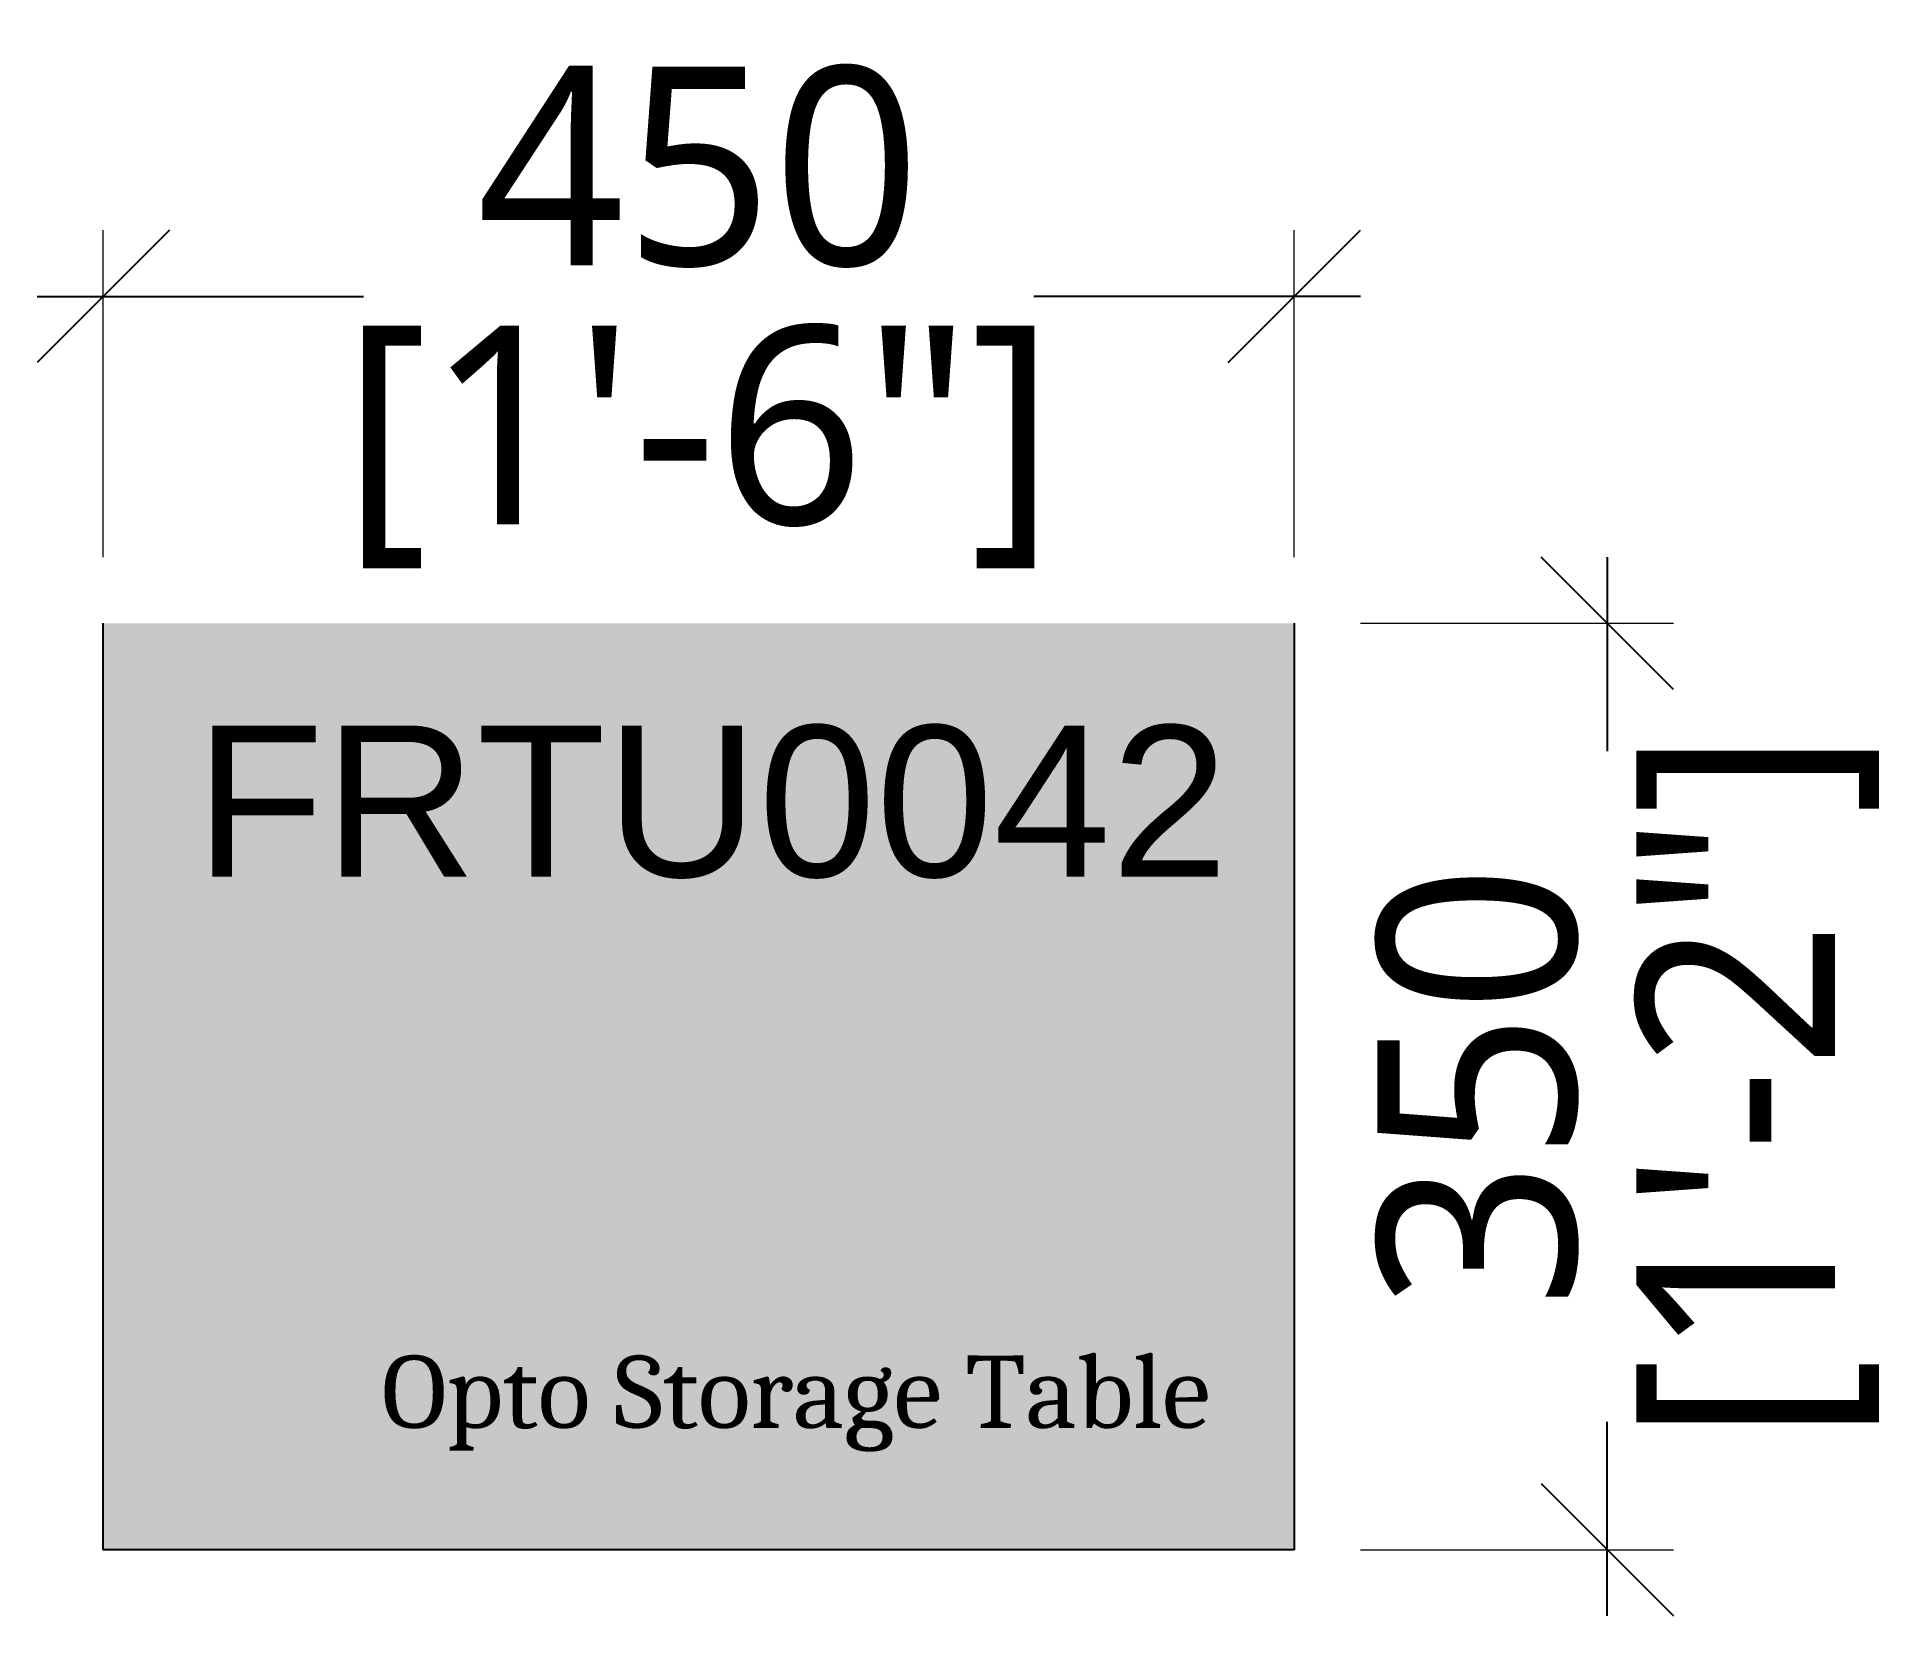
# Model space of a CAD drawing. Header units: millimetres. Extents: x 44524 to 45224, y 302457 to 303054.
import ezdxf

# ---------------------------------------------------------------- set-up
doc = ezdxf.new("R2010")
doc.units = ezdxf.units.MM
doc.layers.add('dimension', color=7, linetype='Continuous', lineweight=0)
doc.layers.add('TEXT', color=7, linetype='Continuous')
doc.styles.add('arial', font='Cambria Math.ttf', dxfattribs={"height": 4})
doc.styles.add('style1', font='arial.ttf')
doc.styles.add('WOT-PLAN', font='segoeuil.ttf', dxfattribs={"height": 75})
doc.dimstyles.new('WOT - 100', dxfattribs={"dimtxt": 100, "dimasz": 50, "dimexe": 25, "dimexo": 25, "dimgap": 10, "dimtad": 0, "dimdec": 0, "dimzin": 0, "dimdsep": 46, "dimtxsty": 'WOT-PLAN', "dimblk": 'OBLIQUE', "dimcen": 0.09, "dimdle": 25, "dimclrd": 151, "dimclre": 151, "dimclrt": 7, "dimadec": 0, "dimazin": 0, "dimtfac": 1, "dimtdec": 0, "dimtofl": 0, "dimtmove": 0, "dimatfit": 3, "dimldrblk": 'OPEN30', "dimfxl": 100, "dimfxlon": 1, "dimtolj": 1, "dimtzin": 0, "dimlwd": -1, "dimlwe": 5, "dimarcsym": 0})

# ---------------------------------------------------------------- blocks, each defined once
blk = doc.blocks.new('_Oblique')
at = {"color": 0, "linetype": 'ByBlock', "lineweight": -2}
blk.add_line((-0.5, -0.5), (0.5, 0.5), dxfattribs=at)
blk = doc.blocks.new('*D3')
at = {"color": 151, "transparency": 16777216}
for p, q in [((45117.73, 302857.22), (45117.73, 302783.91)), ((45117.73, 302457.22), (45117.73, 302530.54))]:
    blk.add_line(p, q, dxfattribs=at)
at = {"color": 151, "lineweight": 5, "transparency": 16777216}
for p, q in [((45024.46, 302832.22), (45142.73, 302832.22)), ((45024.46, 302482.22), (45142.73, 302482.22))]:
    blk.add_line(p, q, dxfattribs=at)
at = {"layer": 'Defpoints', "color": 0, "transparency": 16777216}
for p in [(44999.46, 302832.22), (45117.73, 302832.22), (44999.46, 302482.22)]:
    blk.add_point(p, dxfattribs=at)
at = {"color": 151, "transparency": 16777216, "xscale": 50, "yscale": 50, "zscale": 50}
for p, rotation in [((45117.73, 302832.22), 90), ((45117.73, 302482.22), 270)]:
    blk.add_blockref('_Oblique', p, dxfattribs=dict(at, rotation=rotation))
at = {"color": 7, "transparency": 16777216, "char_height": 75, "attachment_point": 5, "rotation": 90, "style": 'WOT-PLAN'}
for s, insert in [('\\A1;[1\'-2"]', (45174.59, 302657.22)), ('\\A1;350', (45068.95, 302657.22))]:
    blk.add_mtext(s, dxfattribs=dict(at, insert=insert))
blk = doc.blocks.new('_Open30')
at = {"color": 0, "linetype": 'ByBlock', "lineweight": -2}
for p, q in [((-1, 0.268), (0, 0)), ((0, 0), (-1, -0.268)), ((0, 0), (-1, 0))]:
    blk.add_line(p, q, dxfattribs=at)
blk = doc.blocks.new('*D4')
at = {"color": 151, "lineweight": 5, "transparency": 16777216}
for p, q in [((44549.49, 302857.22), (44549.49, 302980.7)), ((44999.46, 302857.22), (44999.46, 302980.7))]:
    blk.add_line(p, q, dxfattribs=at)
at = {"color": 151, "transparency": 16777216}
for p, q in [((44524.49, 302955.7), (44647.79, 302955.7)), ((45024.46, 302955.7), (44901.16, 302955.7))]:
    blk.add_line(p, q, dxfattribs=at)
at = {"layer": 'Defpoints', "color": 0, "transparency": 16777216}
for p in [(44549.49, 302955.7), (44549.49, 302832.22), (44999.46, 302832.22)]:
    blk.add_point(p, dxfattribs=at)
at = {"color": 151, "transparency": 16777216, "xscale": 50, "yscale": 50, "zscale": 50, "rotation": 180}
blk.add_blockref('_Oblique', (44549.49, 302955.7), dxfattribs=at)
at = {"color": 151, "transparency": 16777216, "xscale": 50, "yscale": 50, "zscale": 50}
blk.add_blockref('_Oblique', (44999.46, 302955.7), dxfattribs=at)
at = {"color": 7, "transparency": 16777216, "char_height": 75, "attachment_point": 5, "style": 'WOT-PLAN'}
for s, insert in [('\\A1;450', (44774.48, 303004.48)), ('\\A1;[1\'-6"]', (44774.48, 302898.84))]:
    blk.add_mtext(s, dxfattribs=dict(at, insert=insert))

msp = doc.modelspace()

# ---------------------------------------------------------------- hatches: boundary and pattern name
h = msp.add_hatch(color=8)
h.dxf.hatch_style = 1
h.set_gradient(color1=(255, 232, 163), color2=(255, 232, 163), tint=1, name='CYLINDER')
h.paths.add_polyline_path([(44549.49, 302482.22), (44549.49, 302832.22), (44999.46, 302832.22), (44999.46, 302482.22)])

# ---------------------------------------------------------------- linework, layer by layer
for p, q in [((44549.49, 302482.22), (44549.49, 302832.22)), ((44999.46, 302832.22), (44999.46, 302482.22)), ((44999.46, 302482.22), (44549.49, 302482.22))]:
    msp.add_line(p, q)

# ---------------------------------------------------------------- texts
at = {"layer": 'dimension', "color": 8, "style": 'style1'}
msp.add_text('FRTU0042', height=57.15, dxfattribs=at).set_placement((44584.2, 302736.46))
at = {"layer": 'TEXT', "color": 8, "style": 'arial'}
msp.add_text('Opto Storage Table', height=27.3012, dxfattribs=at).set_placement((44654.72, 302528.25))

# ---------------------------------------------------------------- dimensions: what is measured, and where the dimension line sits
dim = msp.add_linear_dim(base=(44549.49, 302955.7), p1=(44999.46, 302832.22), p2=(44549.49, 302832.22), dimstyle='WOT - 100', override={"dimpost": '\\X'})
dim.commit()
dim.dimension.update_dxf_attribs({"geometry": '*D4', "text_midpoint": (44774.48, 302955.7)})
dim = msp.add_linear_dim(base=(45117.73, 302832.22), p1=(44999.46, 302482.22), p2=(44999.46, 302832.22), angle=90, dimstyle='WOT - 100', override={"dimpost": '\\X'})
dim.commit()
dim.dimension.update_dxf_attribs({"geometry": '*D3', "text_midpoint": (45117.73, 302657.22)})

doc.saveas('drawing.dxf')
